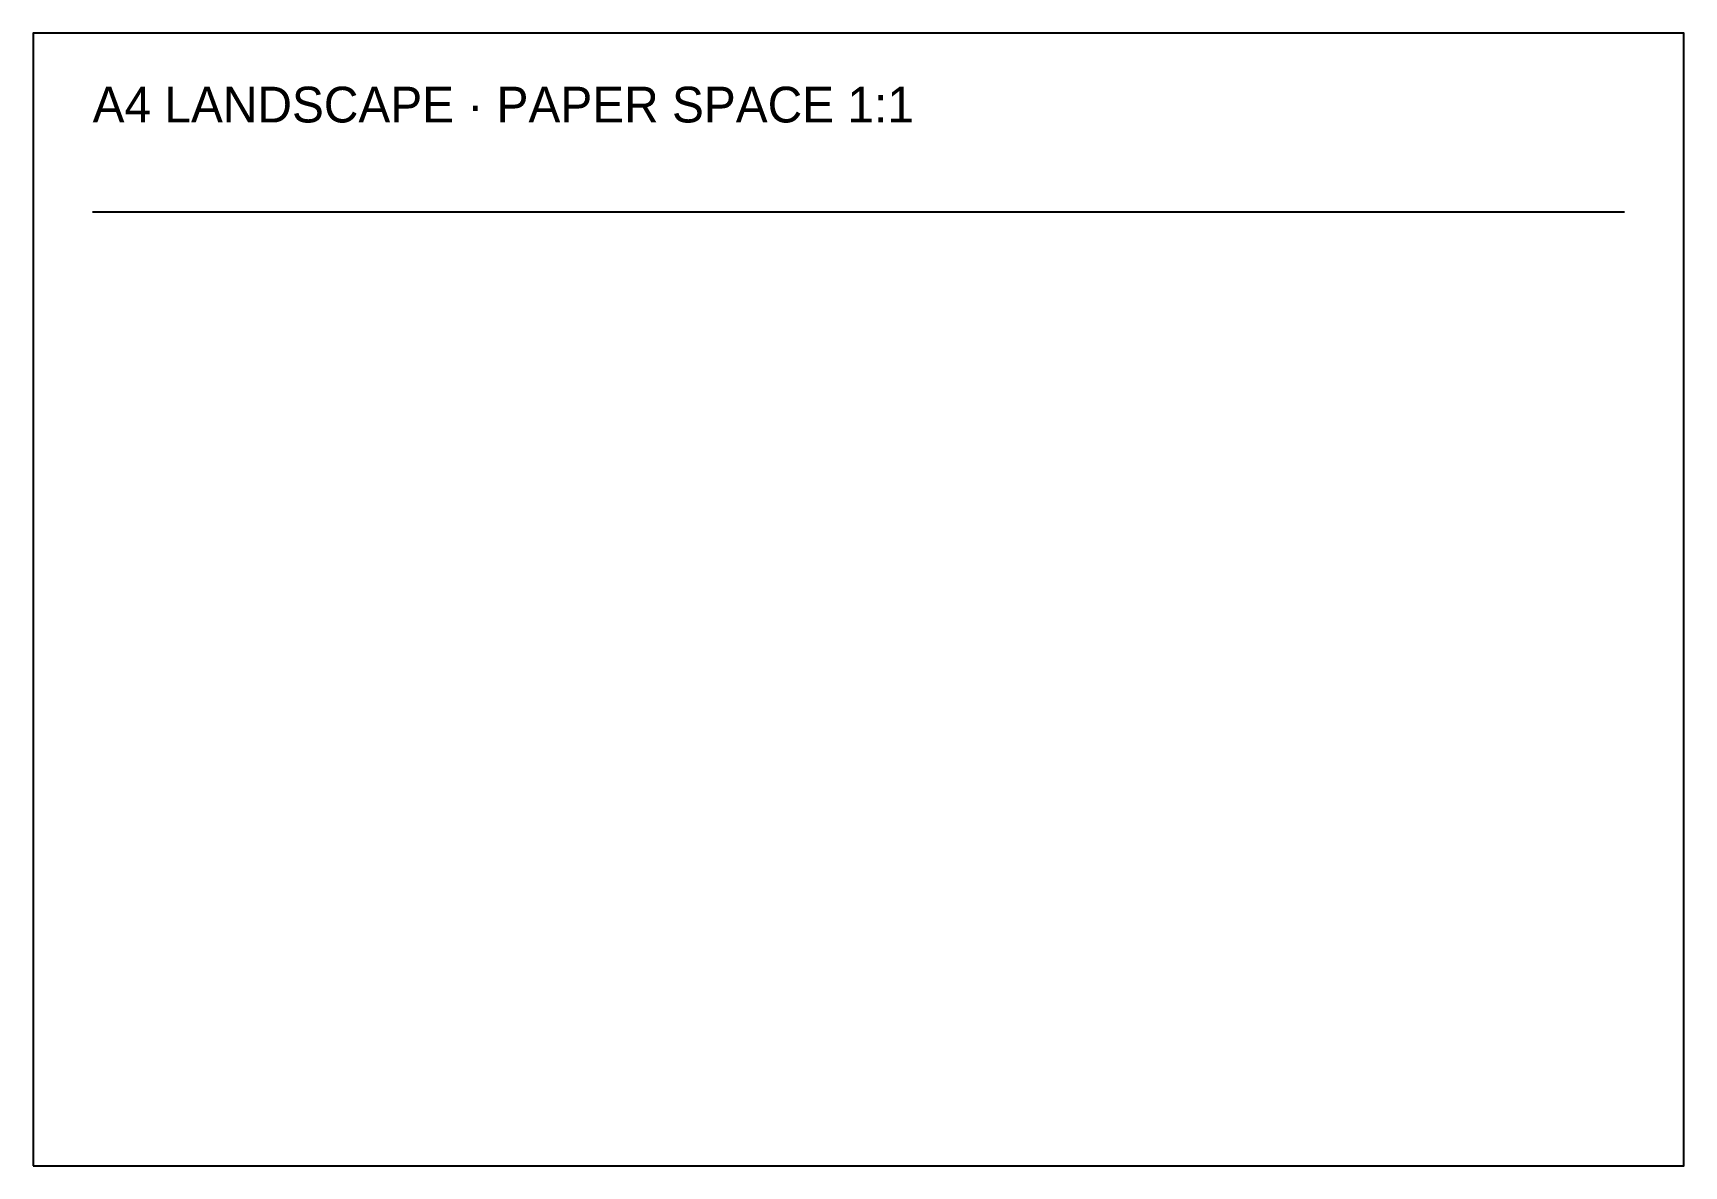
# Paper-space layout 'Layout1' of a CAD drawing. Header units: millimetres. Extents: x 10 to 287, y 10 to 200.
import ezdxf

# ---------------------------------------------------------------- set-up
doc = ezdxf.new("R2010")
doc.units = ezdxf.units.MM
doc.layers.get('0').update_dxf_attribs({"linetype": 'CONTINUOUS'})
doc.styles.get("Standard").update_dxf_attribs({"font": 'sans-serif'})

psp = doc.layouts.get("Layout1")

# ---------------------------------------------------------------- linework, layer by layer
psp.add_line((20, 170), (277, 170))
psp.add_lwpolyline([(10, 10), (287, 10), (287, 200), (10, 200)], close=True)

# ---------------------------------------------------------------- texts
psp.add_text('A4 LANDSCAPE · PAPER SPACE 1:1', height=6).set_placement((20, 185))

doc.saveas('drawing.dxf')
